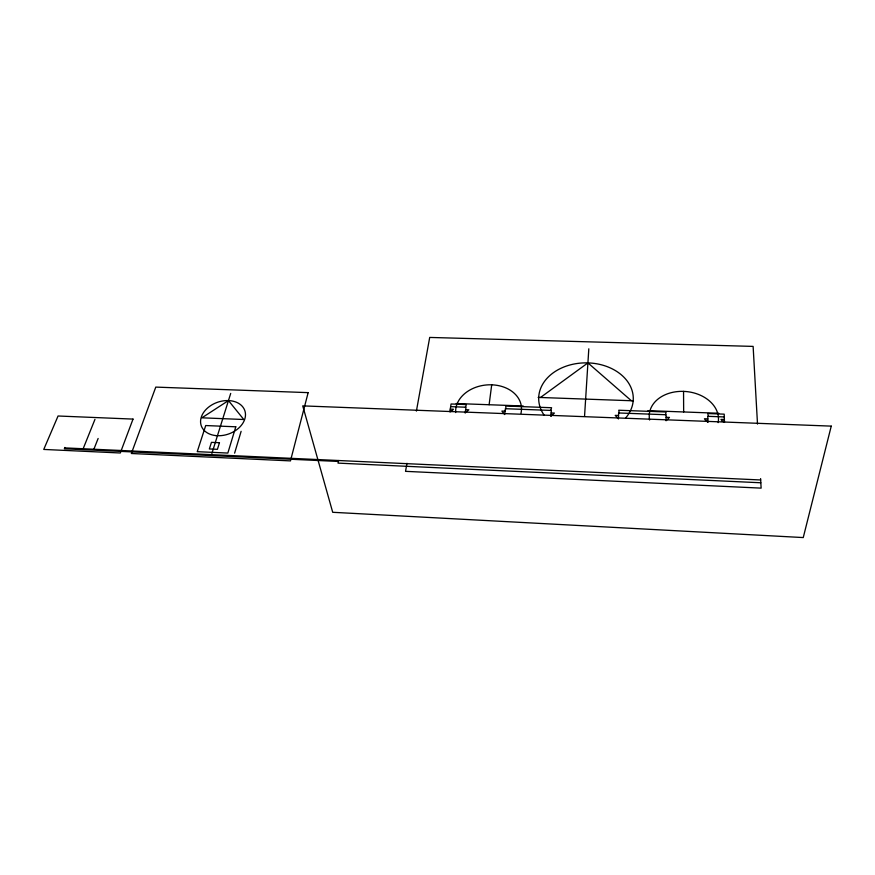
<?xml version="1.0" encoding="UTF-8"?>
<svg xmlns="http://www.w3.org/2000/svg" width="875" height="875" viewBox="0 0 875 875"><rect width="100%" height="100%" fill="white"/><g stroke="black" fill="none" stroke-linecap="round" stroke-linejoin="round"><path stroke-width="1.31" d="M665.47 414.728L666.148 411.994L618.734 410.233L619.281 412.989M666.083 420.755L666.127 414.75L618.636 412.967L618.395 418.917M666.389 420.416L669.463 417.43L666.105 417.298M584.544 416.325L588.809 348.808M504.427 414.192L501.867 411.064L505.072 411.184M550.845 416.314L551.359 410.43L505.367 408.702L504.678 414.542M550.725 410.408L551.589 407.728L505.684 406.022L505.991 408.723M489.114 404.731L491.706 384.814M551.173 415.986L554.389 413.066L551.141 412.934M465.402 407.203L466.408 404.556L451.073 403.988L449.837 411.841M465.161 413.022L466.014 407.225L450.647 406.645M450.712 411.797L451.019 410.659L452.353 410.506L453.425 409.227L450.264 409.106M406.984 463.302L405.53 471.341L761.13 488.13L760.594 478.592M416.402 411.086L429.702 337.433L753.123 346.402L757.509 424.08M338.603 460.513L338.013 463.116L760.823 482.77M234.62 453.141L241.128 431.32M211.87 453.502L230.705 393.422M93.888 449.225L98.131 438.473M82.884 449.411L94.959 419.377M64.914 447.431L64.345 448.787L338.384 461.453M465.555 412.562L468.825 409.817L465.653 409.697M540.477 397.491L587.923 362.895L631.367 400.739M538.147 397.403L633.456 400.816M456.181 403.517L523.228 406M647.97 410.637L718.791 413.262M724.303 416.938L707.777 416.314L707.919 422.363M618.527 415.494L615.223 415.373L618.111 418.556M707.831 418.884L704.441 418.753L705.392 420.164L706.803 420.427L707.602 422.352M724.391 419.519L720.978 419.387L721.952 420.798L723.373 421.061L723.548 422.253M64.728 447.891L760.67 479.97M724.489 422.384L724.205 414.159L707.722 413.547L708.444 416.336M683.55 391.387L683.659 411.961M649.622 420A34.694 26.053 5.4 0 1 683.736 391.387A34.694 26.053 5.4 0 1 718.134 422.636M455.667 412.552A32.998 25.222 -5.4 0 1 490.689 384.792A32.998 25.222 -5.4 0 1 520.997 413.23M543.998 414.98A47.294 35.678 0 0 1 557.397 370.125A47.294 35.678 0 0 1 618.264 372.455A47.294 35.678 0 0 1 625.527 418.108M831.25 426.125L803.25 537.567L332.708 512.291L302.739 405.88L831.25 426.125M308.153 392.634L290.467 460.895L131.348 453.502L155.783 387.1L308.153 392.634M235.791 426.803L227.839 453.064L197.247 451.664L205.713 425.545L235.791 426.803M219.461 442.717L217.405 449.323L209.355 448.963L211.444 442.356L219.461 442.717M133.022 419.092L120.291 452.988L43.75 449.433L58.067 415.997L133.022 419.092M228.463 400.586L201.906 417.812L243.808 419.508L228.463 400.586M215.731 435.586A23.067 16.811 -19.2 0 0 245.077 411.458A23.067 16.811 -19.2 0 0 208.261 407.411A23.067 16.811 -19.2 0 0 215.731 435.586"/></g></svg>
